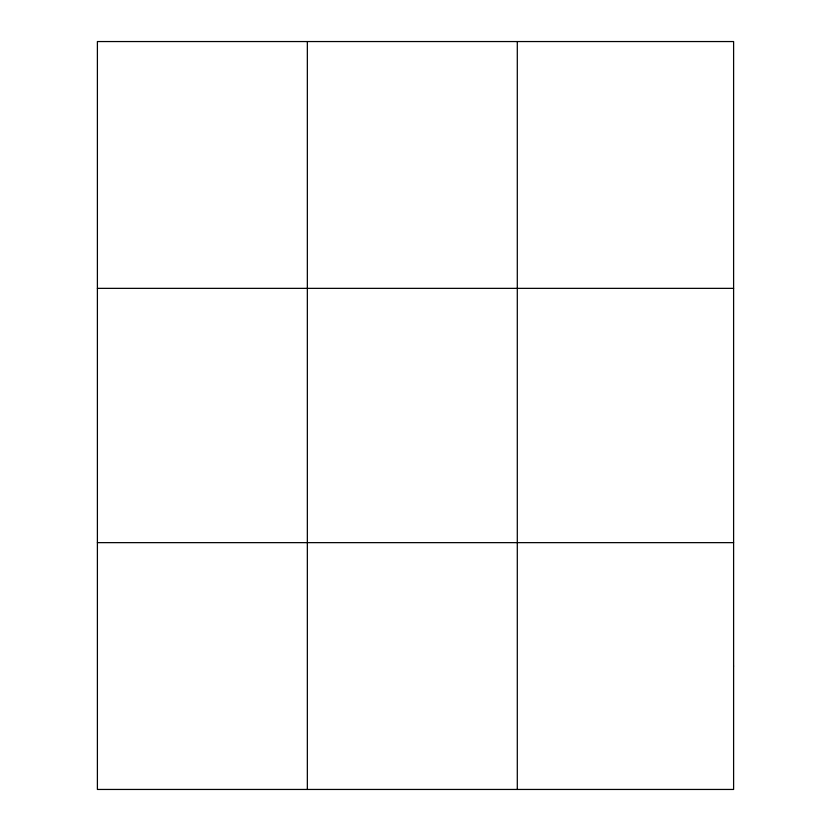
<?xml version="1.0" encoding="UTF-8"?>
<svg xmlns="http://www.w3.org/2000/svg" width="831" height="831" viewBox="0 0 831 831"><rect width="100%" height="100%" fill="white"/><g stroke="black" fill="none" stroke-linecap="round" stroke-linejoin="round"><path stroke-width="1.25" d="M307.345 41.55L307.345 789.45M517.298 41.55L517.298 789.45M97.393 288.357L733.607 288.357M97.393 542.643L733.607 542.643M733.607 666.047L733.607 789.45L97.393 789.45L97.393 41.55L733.607 41.55L733.607 666.047"/></g></svg>
